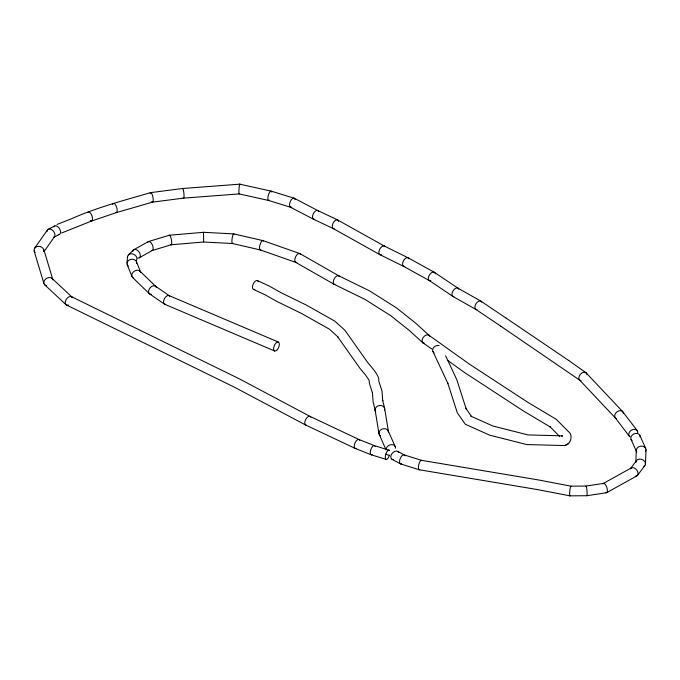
<?xml version="1.0" encoding="UTF-8"?>
<svg xmlns="http://www.w3.org/2000/svg" width="680" height="680" viewBox="0 0 680 680"><rect width="100%" height="100%" fill="white"/><g stroke="black" fill="none" stroke-linecap="round" stroke-linejoin="round"><path stroke-width="1.02" d="M203.422 232.875L203.464 232.305L233.674 233.903M635.851 462.332L636.302 450.245M645.473 463.87L646 449.913M127.007 263.109L127.474 256.725M171.071 244.783L203.618 241.995L203.473 232.314L169.337 235.221M34.518 248.353L47.345 230.087M44.064 251.583L54.604 236.572M630.479 468.647L636.548 460.538M637.542 475.354L644.929 465.469M128.427 254.838L133.493 249.976M564.289 445.579C569.908 445.238 572.696 437.495 570.078 433.228L556.189 419.262L528.326 402.645L469.727 364.352L428.927 335.265M133.807 249.738L148.282 241.655M139.264 257.771L152.38 250.444M603.262 483.48L631.236 467.959M606.688 492.643L636.913 475.873M57.035 224.434L71.052 218.943C96.594 207.528 123.811 200.456 150.594 192.619M48.263 229.287L54.85 225.939M53.686 237.379L59.474 234.439M568.293 443.7L564.451 445.562L526.711 444.558L489.71 435.183L465.298 424.243L457.308 412.82L447.721 383.01L447.89 383.46L432.913 351.475M61.599 233.002L91.689 220.975M91.562 221.025L116.314 212.619L152.626 202.105L183.685 198.118L239.165 193.919L268.642 200.472L290.572 207.247M148.546 241.536L169.26 235.237M152.107 250.563L171.156 244.766M603.491 483.395L586.058 486.064L570.843 486.158L538.773 479.995L421.438 460.326L404.107 454.861M606.458 492.728L586.848 495.728L570.001 495.831M150.68 192.61L182.725 188.496L239.836 184.169M562.445 435.854L528.012 434.92L492.847 426.003L470.9 416.177L471.418 416.491M203.618 241.995L232.373 243.525L260.338 249.934L295.911 262.446M569.959 495.831L537.047 489.515L419.144 469.744L400.656 463.913M239.861 184.178L271.15 191.123L294.049 198.194M233.733 233.911L263.032 240.635L299.633 253.504M374.315 445.613L388.969 450.16M385.611 454.18L389.563 455.404M371.263 454.792L386.206 459.425M374.442 445.655L359.031 439.535L310.021 416.398M371.144 454.75L355.232 448.435L305.881 425.136M169.04 295.587L278.366 342.057M164.679 304.249L274.618 350.974M257.431 280.602L269.203 286L281.205 292.782L306.247 305.031L334.976 321.224L345.041 330.412L367.668 362.482L373.354 369.325C375.717 372.266 379.746 377.986 378.751 380.927L381.99 391.017L382.738 400.843L382.67 400.35L384.642 408.442L388.475 431.749M253.504 289.442L264.868 294.652L276.641 301.317L301.69 313.565L329.519 329.239L337.943 336.991L337.501 336.498L359.916 368.279L365.747 375.309C369.656 381.786 368.781 377.434 369.41 383.452L372.546 393.193L372.419 392.471L373.125 401.923L375.173 410.405M337.611 219.938L317.747 210.528L294.185 198.245M333.327 228.616L313.523 219.232L290.436 207.196M338.733 275.782L369.418 290.793L396.287 307.743L415.565 323.076L429.08 335.393M334.356 284.41L364.769 299.276L390.762 315.69L409.343 330.48L422.85 342.796M71.536 296.709L239.207 378.769L310.165 416.466M66.343 304.938L234.727 387.337L305.728 425.059M384.336 246.066L407.991 257.745M379.942 254.677L403.648 266.381M397.808 451.427L404.379 454.971M391.977 459.272L400.384 463.802M337.756 220.014L384.489 246.143M333.183 228.54L379.788 254.6M408.136 257.822L434.392 272.323L458.159 288.32M403.495 266.305L429.369 280.594M458.014 288.218L480.938 301.163L506.319 318.265M475.889 309.417L452.965 296.471L429.225 280.491M299.914 253.623L338.878 275.859M295.63 262.319L334.212 284.333M568.599 360.409L585.905 372.674M475.737 309.315L500.913 326.281M506.166 318.163L568.752 360.519M500.752 326.179L579.819 380.222M423.002 342.924L431.817 348.993M155.406 286.161L169.337 295.749M149.532 293.862L164.381 304.079M447.925 360.578L464.287 372.342L523.251 410.881L550.452 427.1L549.992 426.717L559.555 436.348M52.003 278.383L71.986 297.05M44.608 284.707L66.028 304.716M140.02 271.209L155.72 286.425M132.557 277.449L149.218 293.599M586.211 372.954L622.634 411.561M579.513 379.942L615.383 417.971M471.571 416.627L465.825 408.195L466.233 409.054L456.841 379.772L445.596 355.75M622.778 411.731L637.168 430.576M615.238 417.8L629.314 436.237M639.829 435.362L645.728 448.469M631.048 439.425L636.573 451.69M388.203 430.805L395.148 446.496M379.236 434.46L385.611 448.851M136.51 261.791L140.641 272.178M127.203 264.571L131.937 276.479M43.868 249.781L52.879 279.743M34.127 250.979L43.911 283.509M375.13 410.168L379.006 433.772M150.11 193.4A4.853 1.326 78.4 0 1 151.98 194.097A4.853 1.326 78.4 0 1 153.23 200.243A4.853 1.326 78.4 0 1 151.776 201.586M182.537 188.725A4.837 0.689 84.2 0 1 183.94 193.766A4.837 0.689 84.2 0 1 183.294 197.523M112.693 204.382A4.837 1.887 72.6 0 1 116.544 207.034A4.837 1.887 72.6 0 1 115.541 212.492M87.695 212.568A4.837 2.083 70.3 0 1 92.072 216.146A4.837 2.083 70.3 0 1 90.245 220.626M476.977 309.68A4.837 2.881 -58.3 0 1 476.025 303.671A4.837 2.881 -58.3 0 1 481.754 302.192M453.849 296.735A4.837 2.881 -58.4 0 1 452.94 290.989A4.837 2.881 -58.4 0 1 458.55 288.719M458.651 288.881A4.837 2.881 -58.4 0 1 458.821 289.247M430.865 280.798A4.837 2.873 -58.6 0 1 428.4 277.865A4.837 2.873 -58.6 0 1 431.74 272.587A4.837 2.873 -58.6 0 1 435.319 273.76M581 380.681A4.845 3.272 -49.6 0 1 580.542 374.127A4.845 3.272 -49.6 0 1 586.832 374.315M334.169 228.744A4.837 2.609 -63.1 0 1 333.455 222.53A4.837 2.609 -63.1 0 1 338.598 221.408M314.534 219.317A4.837 2.575 -63.6 0 1 313.225 213.945A4.837 2.575 -63.6 0 1 318.376 211.072M318.546 211.395A4.837 2.575 -63.6 0 1 318.682 211.778M404.88 266.441A4.837 2.652 -62.4 0 1 403.478 260.822A4.837 2.652 -62.4 0 1 408.884 258.808M381.387 254.685A4.837 2.677 -61.9 0 1 379.44 249.798A4.837 2.677 -61.9 0 1 384.872 246.475M291.669 207.102A4.853 2.278 -67.9 0 1 289.527 204.671A4.853 2.278 -67.9 0 1 292.137 198.908A4.853 2.278 -67.9 0 1 295.043 199.656M269.433 200.226A4.845 1.649 -75.2 0 1 268.2 195.772A4.845 1.649 -75.2 0 1 271.499 191.386M271.643 191.624A4.845 1.649 -75.2 0 1 271.796 192.1M239.394 193.486A4.921 0.476 -86.1 0 1 239.02 189.023A4.921 0.476 -86.1 0 1 240.006 184.629M128.239 266.016A4.862 3.953 -9.1 0 1 130.458 259.454A4.862 3.953 -9.1 0 1 136.637 263.5M127.551 257.482A4.921 3.851 27.5 0 1 133.195 254.116A4.921 3.851 27.5 0 1 136.349 260.559M306.365 425.238A4.837 2.592 -63.4 0 1 305.83 419.237A4.837 2.592 -63.4 0 1 310.845 417.231M356.175 448.452A4.837 2.372 -66.6 0 1 354.994 442.952A4.837 2.372 -66.6 0 1 359.788 440.334M372.266 454.563A4.845 2.057 -70.6 0 1 370.829 449.565A4.845 2.057 -70.6 0 1 375.096 446.42M389.411 455.226A4.837 1.87 -72.8 0 1 386.019 459.357A4.837 1.87 -72.8 0 1 386.087 453.415A4.837 1.87 -72.8 0 1 389.47 450.525M424.6 343.375A4.845 3.188 -51.7 0 1 423.232 337.425A4.845 3.188 -51.7 0 1 429.658 336.234M232.832 243.091A4.862 0.926 -82.1 0 1 232.075 238.825A4.862 0.926 -82.1 0 1 233.971 234.251M260.805 249.917A4.845 1.768 -73.9 0 1 260.041 244.638A4.845 1.768 -73.9 0 1 263.491 241.009M296.905 262.403A4.853 2.44 -65.7 0 1 295.622 256.81A4.853 2.44 -65.7 0 1 300.594 254.592M53.975 226.848A4.845 2.822 59.6 0 1 59.721 228.999A4.845 2.822 59.6 0 1 58.157 234.541M334.849 284.546A4.837 2.669 -62.2 0 1 334.33 278.579A4.837 2.669 -62.2 0 1 339.473 276.497M68.391 305.023A4.87 3.009 -56.1 0 1 66.002 299.863A4.87 3.009 -56.1 0 1 72.318 297.543M46.98 231.608A4.904 3.264 50.9 0 1 52.845 230.554A4.904 3.264 50.9 0 1 53.303 237.541M35.096 252.586A4.938 4.012 10.5 0 1 37.91 246.381A4.938 4.012 10.5 0 1 43.817 251.489M140.429 271.771A4.87 3.689 -34.8 0 1 140.692 272.408M133.535 278.12A4.87 3.689 -34.8 0 1 133.391 271.949A4.87 3.689 -34.8 0 1 140.301 271.575M52.683 279.319A4.879 3.731 -33.3 0 1 52.845 279.76M46.597 285.685A4.879 3.731 -33.3 0 1 45.373 285.286M45.169 285.158A4.879 3.731 -33.3 0 1 45.815 278.902A4.879 3.731 -33.3 0 1 52.572 279.115M151.402 294.262A4.845 3.221 -50.9 0 1 149.328 288.906A4.845 3.221 -50.9 0 1 155.847 286.577M156.077 286.926A4.845 3.221 -50.9 0 1 156.256 287.325M165.758 304.334A4.853 2.712 -61.6 0 1 164.288 298.996A4.853 2.712 -61.6 0 1 169.711 296.123M570.265 495.465A4.87 0.612 -84.8 0 1 569.806 490.935A4.87 0.612 -84.8 0 1 571.064 486.565M585.871 486.6A4.853 0.535 85.5 0 1 586.976 490.696A4.853 0.535 85.5 0 1 586.593 495.354M602.896 483.888A4.921 1.972 72 0 1 606.781 487.245A4.921 1.972 72 0 1 605.931 492.728M630.394 468.843A4.888 3.281 50.2 0 1 637.007 470.373A4.888 3.281 50.2 0 1 635.417 476.212M147.696 242.428A4.862 2.329 67.3 0 1 152.311 244.792A4.862 2.329 67.3 0 1 151.495 250.605M168.938 235.586A4.87 1.241 79.3 0 1 171.445 239.904A4.87 1.241 79.3 0 1 170.553 244.494M133.025 250.623A4.862 3.103 54 0 1 139.272 252.263A4.862 3.103 54 0 1 137.87 258.085M132.812 251.234A4.862 3.103 54 0 1 132.94 250.809M616.522 418.71A4.837 3.553 -40.2 0 1 617.075 411.774A4.837 3.553 -40.2 0 1 623.356 413.703M630.003 436.875A4.837 3.697 -33.2 0 1 631.754 429.998A4.837 3.697 -33.2 0 1 637.746 432.837M561.654 436.135A4.734 3.4 43.2 0 1 562.3 435.829L562.385 435.854A4.734 1.232 79 0 0 562.19 435.854M434.231 352.877A4.837 3.817 -25.1 0 1 433.815 352.597M433.449 352.265A4.837 3.817 -25.1 0 1 433.661 347.497A4.837 3.817 -25.1 0 1 439.093 345.491M375.649 411.545A4.837 3.927 -11.5 0 1 379.406 405.535A4.837 3.927 -11.5 0 1 384.531 410.176M379.797 435.285A4.845 3.893 -16.8 0 1 382.347 428.986A4.845 3.893 -16.8 0 1 388.493 432.242M380.375 435.795A4.845 3.893 -16.8 0 1 379.975 435.463M561.935 436.194A4.734 1.232 79 0 1 561.986 436.084M635.919 462.094A4.888 3.893 20.7 0 1 642.983 459.901A4.888 3.893 20.7 0 1 643.586 466.616M636.82 452.123A4.862 3.944 -11.5 0 1 640.9 446.131A4.862 3.944 -11.5 0 1 645.677 451.146M632.111 440.708A4.837 3.799 -26.6 0 1 633.769 433.984A4.837 3.799 -26.6 0 1 640.084 436.789M254.838 289.34A4.837 2.457 -65.4 0 1 252.467 287.045A4.837 2.457 -65.4 0 1 255.094 281.375A4.837 2.457 -65.4 0 1 258.349 281.792M419.781 469.54A4.853 1.538 -76.3 0 1 418.752 464.831A4.853 1.538 -76.3 0 1 421.846 460.658M386.197 449.854A4.837 3.783 -27.7 0 1 390.175 444.831A4.837 3.783 -27.7 0 1 395.369 447.177M395.411 447.414A4.837 3.783 -27.7 0 1 395.42 448.162M393.261 459.646A4.913 3.357 -48.5 0 1 392.079 453.483A4.913 3.357 -48.5 0 1 398.76 452.523M401.616 463.819A4.853 2.321 -67.4 0 1 400.07 458.932A4.853 2.321 -67.4 0 1 404.727 455.269M404.906 455.549A4.853 2.321 -67.4 0 1 405.05 455.881M277.262 349.716A4.837 2.337 -67 0 0 278.502 342.125A4.837 2.337 -67 0 0 273.717 347.709A4.837 2.337 -67 0 0 277.262 349.716"/></g></svg>
